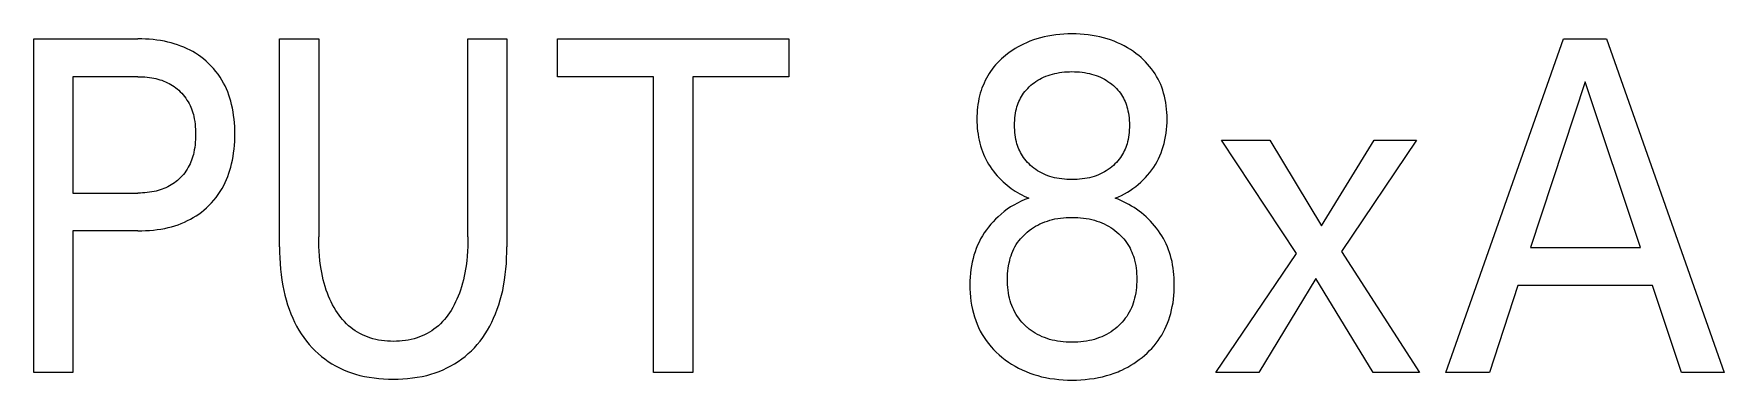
# Model space of a CAD drawing. Extents: x 0 to 420, y 0 to 297.
# Drawn here: x 182.38 to 193.54, y 231.92 to 234.2 of the extents above; entities that cross this region are included whole.
import ezdxf

# ---------------------------------------------------------------- set-up
doc = ezdxf.new("R2010")
doc.units = 0
doc.header["$LTSCALE"] = 23.1
doc.layers.add('10000_FRONT', color=7, linetype='CONTINUOUS')

msp = doc.modelspace()

# ---------------------------------------------------------------- linework, layer by layer
at = {"layer": '10000_FRONT', "color": 7, "linetype": 'CONTINUOUS'}
for p, q in [((189.178, 234.2), (189.151, 234.198)), ((189.205, 234.201), (189.178, 234.2)), ((189.231, 234.201), (189.205, 234.201)), ((189.258, 234.201), (189.231, 234.201)), ((189.285, 234.2), (189.258, 234.201)), ((189.311, 234.198), (189.285, 234.2)), ((182.375, 231.968), (182.375, 234.168)), ((182.375, 234.168), (183.063, 234.168)), ((183.088, 234.168), (183.063, 234.168)), ((183.113, 234.167), (183.088, 234.168)), ((183.138, 234.166), (183.113, 234.167)), ((183.163, 234.163), (183.138, 234.166)), ((183.188, 234.16), (183.163, 234.163)), ((183.213, 234.157), (183.188, 234.16)), ((183.238, 234.152), (183.213, 234.157)), ((183.26, 234.147), (183.238, 234.152)), ((183.282, 234.142), (183.26, 234.147)), ((183.303, 234.136), (183.282, 234.142)), ((183.325, 234.129), (183.303, 234.136)), ((183.346, 234.121), (183.325, 234.129)), ((183.367, 234.113), (183.346, 234.121)), ((183.388, 234.103), (183.367, 234.113)), ((183.407, 234.094), (183.388, 234.103)), ((183.425, 234.084), (183.407, 234.094)), ((183.998, 232.798), (183.998, 234.168)), ((183.998, 234.168), (184.257, 234.168)), ((184.257, 234.168), (184.257, 232.863)), ((185.242, 232.863), (185.242, 234.168)), ((185.242, 234.168), (185.5, 234.168)), ((185.5, 234.168), (185.5, 232.798)), ((185.834, 233.919), (185.834, 234.168)), ((185.834, 234.168), (187.361, 234.168)), ((187.361, 234.168), (187.361, 233.919)), ((188.84, 234.094), (188.823, 234.082)), ((188.857, 234.105), (188.84, 234.094)), ((188.875, 234.115), (188.857, 234.105)), ((188.893, 234.125), (188.875, 234.115)), ((188.912, 234.134), (188.893, 234.125)), ((188.93, 234.143), (188.912, 234.134)), ((188.953, 234.152), (188.93, 234.143)), ((188.977, 234.161), (188.953, 234.152)), ((189, 234.169), (188.977, 234.161)), ((189.024, 234.176), (189, 234.169)), ((189.048, 234.181), (189.024, 234.176)), ((189.072, 234.187), (189.048, 234.181)), ((189.098, 234.191), (189.072, 234.187)), ((189.125, 234.195), (189.098, 234.191)), ((189.151, 234.198), (189.125, 234.195)), ((189.338, 234.195), (189.311, 234.198)), ((189.364, 234.191), (189.338, 234.195)), ((189.391, 234.187), (189.364, 234.191)), ((189.415, 234.181), (189.391, 234.187)), ((189.439, 234.176), (189.415, 234.181)), ((189.463, 234.169), (189.439, 234.176)), ((189.486, 234.161), (189.463, 234.169)), ((189.51, 234.152), (189.486, 234.161)), ((189.532, 234.143), (189.51, 234.152)), ((189.554, 234.133), (189.532, 234.143)), ((189.576, 234.122), (189.554, 234.133)), ((189.597, 234.11), (189.576, 234.122)), ((189.617, 234.098), (189.597, 234.11)), ((189.637, 234.084), (189.617, 234.098)), ((191.701, 231.968), (192.478, 234.168)), ((192.478, 234.168), (192.762, 234.168)), ((192.762, 234.168), (193.538, 231.968)), ((183.444, 234.073), (183.425, 234.084)), ((183.462, 234.061), (183.444, 234.073)), ((183.479, 234.049), (183.462, 234.061)), ((183.496, 234.036), (183.479, 234.049)), ((183.513, 234.022), (183.496, 234.036)), ((183.53, 234.006), (183.513, 234.022)), ((183.547, 233.989), (183.53, 234.006)), ((183.563, 233.972), (183.547, 233.989)), ((188.716, 233.983), (188.704, 233.969)), ((188.727, 233.997), (188.716, 233.983)), ((188.739, 234.01), (188.727, 233.997)), ((188.752, 234.023), (188.739, 234.01)), ((188.765, 234.036), (188.752, 234.023)), ((188.778, 234.048), (188.765, 234.036)), ((188.792, 234.059), (188.778, 234.048)), ((188.806, 234.07), (188.792, 234.059)), ((188.823, 234.082), (188.806, 234.07)), ((189.656, 234.07), (189.637, 234.084)), ((189.672, 234.058), (189.656, 234.07)), ((189.688, 234.045), (189.672, 234.058)), ((189.703, 234.031), (189.688, 234.045)), ((189.717, 234.017), (189.703, 234.031)), ((189.731, 234.002), (189.717, 234.017)), ((189.744, 233.987), (189.731, 234.002)), ((189.757, 233.971), (189.744, 233.987)), ((182.634, 233.919), (182.634, 233.152)), ((183.063, 233.919), (182.634, 233.919)), ((183.063, 233.919), (183.078, 233.919)), ((183.078, 233.919), (183.094, 233.918)), ((183.094, 233.918), (183.109, 233.917)), ((183.109, 233.917), (183.124, 233.916)), ((183.124, 233.916), (183.139, 233.914)), ((183.139, 233.914), (183.154, 233.912)), ((183.154, 233.912), (183.169, 233.909)), ((183.169, 233.909), (183.182, 233.906)), ((183.182, 233.906), (183.195, 233.903)), ((183.195, 233.903), (183.208, 233.899)), ((183.208, 233.899), (183.221, 233.895)), ((183.221, 233.895), (183.234, 233.89)), ((183.234, 233.89), (183.246, 233.885)), ((183.246, 233.885), (183.259, 233.879)), ((183.259, 233.879), (183.27, 233.874)), ((183.27, 233.874), (183.281, 233.867)), ((183.281, 233.867), (183.292, 233.861)), ((183.578, 233.954), (183.563, 233.972)), ((183.592, 233.935), (183.578, 233.954)), ((183.606, 233.916), (183.592, 233.935)), ((183.618, 233.896), (183.606, 233.916)), ((183.629, 233.877), (183.618, 233.896)), ((183.639, 233.858), (183.629, 233.877)), ((186.468, 233.919), (185.834, 233.919)), ((186.468, 231.968), (186.468, 233.919)), ((186.727, 233.919), (186.727, 231.968)), ((187.361, 233.919), (186.727, 233.919)), ((188.651, 233.877), (188.644, 233.861)), ((188.658, 233.894), (188.651, 233.877)), ((188.666, 233.909), (188.658, 233.894)), ((188.675, 233.925), (188.666, 233.909)), ((188.684, 233.94), (188.675, 233.925)), ((188.694, 233.954), (188.684, 233.94)), ((188.704, 233.969), (188.694, 233.954)), ((188.959, 233.862), (188.97, 233.871)), ((188.97, 233.871), (188.982, 233.879)), ((188.982, 233.879), (188.993, 233.888)), ((188.993, 233.888), (189.006, 233.896)), ((189.006, 233.896), (189.018, 233.903)), ((189.018, 233.903), (189.031, 233.909)), ((189.031, 233.909), (189.044, 233.916)), ((189.044, 233.916), (189.058, 233.922)), ((189.058, 233.922), (189.073, 233.927)), ((189.073, 233.927), (189.087, 233.932)), ((189.087, 233.932), (189.102, 233.936)), ((189.102, 233.936), (189.117, 233.94)), ((189.117, 233.94), (189.131, 233.943)), ((189.131, 233.943), (189.148, 233.946)), ((189.148, 233.946), (189.165, 233.948)), ((189.165, 233.948), (189.181, 233.95)), ((189.181, 233.95), (189.198, 233.951)), ((189.198, 233.951), (189.215, 233.951)), ((189.215, 233.951), (189.231, 233.952)), ((189.231, 233.952), (189.248, 233.951)), ((189.248, 233.951), (189.265, 233.951)), ((189.265, 233.951), (189.282, 233.95)), ((189.282, 233.95), (189.298, 233.948)), ((189.298, 233.948), (189.315, 233.946)), ((189.315, 233.946), (189.331, 233.943)), ((189.331, 233.943), (189.346, 233.94)), ((189.346, 233.94), (189.361, 233.936)), ((189.361, 233.936), (189.376, 233.932)), ((189.376, 233.932), (189.39, 233.927)), ((189.39, 233.927), (189.405, 233.922)), ((189.405, 233.922), (189.419, 233.916)), ((189.419, 233.916), (189.432, 233.909)), ((189.432, 233.909), (189.445, 233.903)), ((189.445, 233.903), (189.457, 233.896)), ((189.457, 233.896), (189.469, 233.888)), ((189.469, 233.888), (189.481, 233.879)), ((189.481, 233.879), (189.493, 233.871)), ((189.493, 233.871), (189.495, 233.869)), ((189.495, 233.869), (189.505, 233.86)), ((189.769, 233.954), (189.757, 233.971)), ((189.78, 233.938), (189.769, 233.954)), ((189.79, 233.921), (189.78, 233.938)), ((189.8, 233.903), (189.79, 233.921)), ((189.809, 233.886), (189.8, 233.903)), ((189.817, 233.867), (189.809, 233.886)), ((189.824, 233.849), (189.817, 233.867)), ((192.621, 233.885), (192.259, 232.792)), ((192.985, 232.792), (192.621, 233.885)), ((183.292, 233.861), (183.303, 233.854)), ((183.303, 233.854), (183.313, 233.846)), ((183.313, 233.846), (183.323, 233.838)), ((183.323, 233.838), (183.333, 233.83)), ((183.333, 233.83), (183.343, 233.82)), ((183.343, 233.82), (183.353, 233.81)), ((183.353, 233.81), (183.362, 233.8)), ((183.362, 233.8), (183.371, 233.789)), ((183.371, 233.789), (183.38, 233.777)), ((183.38, 233.777), (183.387, 233.765)), ((183.387, 233.765), (183.395, 233.753)), ((183.395, 233.753), (183.401, 233.742)), ((183.648, 233.838), (183.639, 233.858)), ((183.656, 233.818), (183.648, 233.838)), ((183.664, 233.798), (183.656, 233.818)), ((183.67, 233.777), (183.664, 233.798)), ((183.676, 233.757), (183.67, 233.777)), ((183.682, 233.736), (183.676, 233.757)), ((188.613, 233.755), (188.61, 233.736)), ((188.617, 233.774), (188.613, 233.755)), ((188.621, 233.792), (188.617, 233.774)), ((188.626, 233.811), (188.621, 233.792)), ((188.632, 233.828), (188.626, 233.811)), ((188.637, 233.845), (188.632, 233.828)), ((188.644, 233.861), (188.637, 233.845)), ((188.876, 233.744), (188.881, 233.755)), ((188.881, 233.755), (188.886, 233.767)), ((188.886, 233.767), (188.892, 233.778)), ((188.892, 233.778), (188.898, 233.788)), ((188.898, 233.788), (188.904, 233.799)), ((188.904, 233.799), (188.912, 233.81)), ((188.912, 233.81), (188.921, 233.821)), ((188.921, 233.821), (188.93, 233.832)), ((188.93, 233.832), (188.939, 233.842)), ((188.939, 233.842), (188.949, 233.852)), ((188.949, 233.852), (188.959, 233.862)), ((189.505, 233.86), (189.515, 233.851)), ((189.515, 233.851), (189.525, 233.841)), ((189.525, 233.841), (189.534, 233.831)), ((189.534, 233.831), (189.543, 233.821)), ((189.543, 233.821), (189.551, 233.81)), ((189.551, 233.81), (189.558, 233.799)), ((189.558, 233.799), (189.565, 233.788)), ((189.565, 233.788), (189.571, 233.778)), ((189.571, 233.778), (189.577, 233.767)), ((189.577, 233.767), (189.582, 233.755)), ((189.582, 233.755), (189.586, 233.744)), ((189.831, 233.83), (189.824, 233.849)), ((189.836, 233.811), (189.831, 233.83)), ((189.842, 233.79), (189.836, 233.811)), ((189.847, 233.769), (189.842, 233.79)), ((189.851, 233.748), (189.847, 233.769)), ((183.401, 233.742), (183.407, 233.73)), ((183.407, 233.73), (183.412, 233.718)), ((183.412, 233.718), (183.417, 233.706)), ((183.417, 233.706), (183.421, 233.694)), ((183.421, 233.694), (183.425, 233.681)), ((183.425, 233.681), (183.429, 233.669)), ((183.429, 233.669), (183.432, 233.656)), ((183.432, 233.656), (183.435, 233.64)), ((183.687, 233.712), (183.682, 233.736)), ((183.691, 233.688), (183.687, 233.712)), ((183.695, 233.664), (183.691, 233.688)), ((183.698, 233.639), (183.695, 233.664)), ((188.605, 233.678), (188.604, 233.659)), ((188.604, 233.659), (188.604, 233.64)), ((188.606, 233.698), (188.605, 233.678)), ((188.608, 233.717), (188.606, 233.698)), ((188.61, 233.736), (188.608, 233.717)), ((188.853, 233.631), (188.854, 233.647)), ((188.854, 233.647), (188.856, 233.662)), ((188.856, 233.662), (188.858, 233.678)), ((188.858, 233.678), (188.861, 233.693)), ((188.861, 233.693), (188.865, 233.708)), ((188.865, 233.708), (188.868, 233.72)), ((188.868, 233.72), (188.872, 233.732)), ((188.872, 233.732), (188.876, 233.744)), ((189.586, 233.744), (189.591, 233.732)), ((189.591, 233.732), (189.594, 233.72)), ((189.594, 233.72), (189.598, 233.708)), ((189.598, 233.708), (189.601, 233.693)), ((189.601, 233.693), (189.604, 233.678)), ((189.604, 233.678), (189.607, 233.662)), ((189.607, 233.662), (189.609, 233.647)), ((189.609, 233.647), (189.61, 233.631)), ((189.854, 233.726), (189.851, 233.748)), ((189.856, 233.705), (189.854, 233.726)), ((189.858, 233.683), (189.856, 233.705)), ((189.859, 233.662), (189.858, 233.683)), ((189.859, 233.64), (189.859, 233.662)), ((183.435, 233.64), (183.438, 233.623)), ((183.438, 233.623), (183.44, 233.606)), ((183.44, 233.606), (183.442, 233.589)), ((183.442, 233.589), (183.443, 233.572)), ((183.443, 233.572), (183.444, 233.555)), ((183.444, 233.555), (183.444, 233.539)), ((183.444, 233.539), (183.444, 233.521)), ((183.7, 233.615), (183.698, 233.639)), ((183.702, 233.591), (183.7, 233.615)), ((183.703, 233.566), (183.702, 233.591)), ((183.703, 233.542), (183.703, 233.566)), ((183.703, 233.517), (183.703, 233.542)), ((188.604, 233.64), (188.604, 233.62)), ((188.604, 233.62), (188.605, 233.599)), ((188.605, 233.599), (188.606, 233.579)), ((188.606, 233.579), (188.608, 233.559)), ((188.608, 233.559), (188.611, 233.539)), ((188.611, 233.539), (188.614, 233.519)), ((188.852, 233.615), (188.853, 233.631)), ((188.852, 233.599), (188.852, 233.615)), ((188.852, 233.583), (188.852, 233.599)), ((188.853, 233.568), (188.852, 233.583)), ((188.854, 233.552), (188.853, 233.568)), ((188.856, 233.536), (188.854, 233.552)), ((188.858, 233.52), (188.856, 233.536)), ((189.607, 233.536), (189.605, 233.52)), ((189.609, 233.552), (189.607, 233.536)), ((189.61, 233.568), (189.609, 233.552)), ((189.61, 233.631), (189.611, 233.615)), ((189.611, 233.583), (189.61, 233.568)), ((189.611, 233.615), (189.611, 233.599)), ((189.611, 233.599), (189.611, 233.583)), ((189.849, 233.525), (189.853, 233.547)), ((189.853, 233.547), (189.856, 233.57)), ((189.856, 233.57), (189.858, 233.593)), ((189.858, 233.593), (189.859, 233.617)), ((189.859, 233.617), (189.859, 233.64)), ((183.432, 233.42), (183.429, 233.407)), ((183.435, 233.437), (183.432, 233.42)), ((183.438, 233.453), (183.435, 233.437)), ((183.44, 233.47), (183.438, 233.453)), ((183.442, 233.487), (183.44, 233.47)), ((183.443, 233.504), (183.442, 233.487)), ((183.444, 233.521), (183.443, 233.504)), ((183.692, 233.393), (183.695, 233.418)), ((183.695, 233.418), (183.698, 233.442)), ((183.698, 233.442), (183.7, 233.467)), ((183.7, 233.467), (183.702, 233.492)), ((183.702, 233.492), (183.703, 233.517)), ((188.614, 233.519), (188.618, 233.5)), ((188.618, 233.5), (188.623, 233.48)), ((188.623, 233.48), (188.628, 233.462)), ((188.628, 233.462), (188.634, 233.444)), ((188.634, 233.444), (188.64, 233.426)), ((188.64, 233.426), (188.647, 233.409)), ((188.861, 233.505), (188.858, 233.52)), ((188.865, 233.489), (188.861, 233.505)), ((188.868, 233.477), (188.865, 233.489)), ((188.872, 233.465), (188.868, 233.477)), ((188.876, 233.453), (188.872, 233.465)), ((188.881, 233.442), (188.876, 233.453)), ((188.886, 233.43), (188.881, 233.442)), ((188.891, 233.419), (188.886, 233.43)), ((188.897, 233.408), (188.891, 233.419)), ((189.571, 233.419), (189.565, 233.408)), ((189.577, 233.43), (189.571, 233.419)), ((189.582, 233.442), (189.577, 233.43)), ((189.587, 233.453), (189.582, 233.442)), ((189.591, 233.465), (189.587, 233.453)), ((189.595, 233.477), (189.591, 233.465)), ((189.598, 233.489), (189.595, 233.477)), ((189.602, 233.505), (189.598, 233.489)), ((189.605, 233.52), (189.602, 233.505)), ((189.812, 233.398), (189.82, 233.418)), ((189.82, 233.418), (189.827, 233.438)), ((189.827, 233.438), (189.834, 233.459)), ((189.834, 233.459), (189.84, 233.479)), ((189.84, 233.479), (189.845, 233.502)), ((189.845, 233.502), (189.849, 233.525)), ((190.713, 232.753), (190.218, 233.501)), ((190.218, 233.501), (190.537, 233.501)), ((190.537, 233.501), (190.879, 232.935)), ((190.879, 232.935), (191.227, 233.501)), ((191.506, 233.501), (191.011, 232.767)), ((191.227, 233.501), (191.506, 233.501)), ((183.388, 233.309), (183.38, 233.297)), ((183.395, 233.322), (183.388, 233.309)), ((183.401, 233.333), (183.395, 233.322)), ((183.407, 233.345), (183.401, 233.333)), ((183.412, 233.357), (183.407, 233.345)), ((183.417, 233.369), (183.412, 233.357)), ((183.421, 233.382), (183.417, 233.369)), ((183.425, 233.394), (183.421, 233.382)), ((183.429, 233.407), (183.425, 233.394)), ((183.671, 233.302), (183.677, 233.323)), ((183.677, 233.323), (183.682, 233.345)), ((183.682, 233.345), (183.687, 233.369)), ((183.687, 233.369), (183.692, 233.393)), ((188.647, 233.409), (188.654, 233.392)), ((188.654, 233.392), (188.663, 233.375)), ((188.663, 233.375), (188.671, 233.358)), ((188.671, 233.358), (188.681, 233.342)), ((188.681, 233.342), (188.691, 233.326)), ((188.691, 233.326), (188.702, 233.31)), ((188.702, 233.31), (188.713, 233.295)), ((188.904, 233.398), (188.897, 233.408)), ((188.912, 233.386), (188.904, 233.398)), ((188.92, 233.375), (188.912, 233.386)), ((188.929, 233.364), (188.92, 233.375)), ((188.938, 233.354), (188.929, 233.364)), ((188.948, 233.344), (188.938, 233.354)), ((188.958, 233.334), (188.948, 233.344)), ((188.969, 233.325), (188.958, 233.334)), ((188.98, 233.316), (188.969, 233.325)), ((188.992, 233.307), (188.98, 233.316)), ((189.004, 233.299), (188.992, 233.307)), ((189.471, 233.307), (189.458, 233.299)), ((189.483, 233.316), (189.471, 233.307)), ((189.494, 233.325), (189.483, 233.316)), ((189.505, 233.334), (189.494, 233.325)), ((189.515, 233.344), (189.505, 233.334)), ((189.525, 233.354), (189.515, 233.344)), ((189.534, 233.364), (189.525, 233.354)), ((189.543, 233.375), (189.534, 233.364)), ((189.551, 233.386), (189.543, 233.375)), ((189.559, 233.398), (189.551, 233.386)), ((189.565, 233.408), (189.559, 233.398)), ((189.758, 233.304), (189.771, 233.322)), ((189.771, 233.322), (189.782, 233.34)), ((189.782, 233.34), (189.793, 233.359)), ((189.793, 233.359), (189.803, 233.378)), ((189.803, 233.378), (189.812, 233.398)), ((183.271, 233.199), (183.26, 233.193)), ((183.283, 233.205), (183.271, 233.199)), ((183.294, 233.212), (183.283, 233.205)), ((183.304, 233.219), (183.294, 233.212)), ((183.315, 233.227), (183.304, 233.219)), ((183.325, 233.235), (183.315, 233.227)), ((183.334, 233.244), (183.325, 233.235)), ((183.344, 233.254), (183.334, 233.244)), ((183.354, 233.264), (183.344, 233.254)), ((183.363, 233.275), (183.354, 233.264)), ((183.372, 233.286), (183.363, 233.275)), ((183.38, 233.297), (183.372, 233.286)), ((183.619, 233.182), (183.63, 233.201)), ((183.63, 233.201), (183.64, 233.221)), ((183.64, 233.221), (183.649, 233.241)), ((183.649, 233.241), (183.657, 233.261)), ((183.657, 233.261), (183.664, 233.282)), ((183.664, 233.282), (183.671, 233.302)), ((188.713, 233.295), (188.725, 233.28)), ((188.725, 233.28), (188.737, 233.266)), ((188.737, 233.266), (188.75, 233.252)), ((188.75, 233.252), (188.763, 233.238)), ((188.763, 233.238), (188.777, 233.225)), ((188.777, 233.225), (188.79, 233.214)), ((188.79, 233.214), (188.803, 233.203)), ((188.803, 233.203), (188.816, 233.192)), ((189.017, 233.292), (189.004, 233.299)), ((189.03, 233.285), (189.017, 233.292)), ((189.043, 233.278), (189.03, 233.285)), ((189.057, 233.272), (189.043, 233.278)), ((189.072, 233.266), (189.057, 233.272)), ((189.086, 233.262), (189.072, 233.266)), ((189.101, 233.257), (189.086, 233.262)), ((189.116, 233.253), (189.101, 233.257)), ((189.131, 233.25), (189.116, 233.253)), ((189.147, 233.247), (189.131, 233.25)), ((189.164, 233.245), (189.147, 233.247)), ((189.181, 233.243), (189.164, 233.245)), ((189.198, 233.242), (189.181, 233.243)), ((189.215, 233.241), (189.198, 233.242)), ((189.231, 233.241), (189.215, 233.241)), ((189.248, 233.241), (189.231, 233.241)), ((189.265, 233.242), (189.248, 233.241)), ((189.282, 233.243), (189.265, 233.242)), ((189.299, 233.245), (189.282, 233.243)), ((189.316, 233.247), (189.299, 233.245)), ((189.332, 233.25), (189.316, 233.247)), ((189.347, 233.253), (189.332, 233.25)), ((189.362, 233.257), (189.347, 233.253)), ((189.377, 233.262), (189.362, 233.257)), ((189.391, 233.266), (189.377, 233.262)), ((189.406, 233.272), (189.391, 233.266)), ((189.42, 233.278), (189.406, 233.272)), ((189.433, 233.285), (189.42, 233.278)), ((189.446, 233.292), (189.433, 233.285)), ((189.458, 233.299), (189.446, 233.292)), ((189.634, 233.181), (189.652, 233.195)), ((189.652, 233.195), (189.669, 233.209)), ((189.669, 233.209), (189.686, 233.224)), ((189.686, 233.224), (189.702, 233.239)), ((189.702, 233.239), (189.717, 233.254)), ((189.717, 233.254), (189.731, 233.27)), ((189.731, 233.27), (189.745, 233.287)), ((189.745, 233.287), (189.758, 233.304)), ((182.634, 233.152), (183.063, 233.152)), ((183.079, 233.152), (183.063, 233.152)), ((183.094, 233.153), (183.079, 233.152)), ((183.109, 233.154), (183.094, 233.153)), ((183.124, 233.155), (183.109, 233.154)), ((183.14, 233.157), (183.124, 233.155)), ((183.155, 233.159), (183.14, 233.157)), ((183.17, 233.162), (183.155, 233.159)), ((183.183, 233.165), (183.17, 233.162)), ((183.196, 233.168), (183.183, 233.165)), ((183.209, 233.172), (183.196, 233.168)), ((183.222, 233.177), (183.209, 233.172)), ((183.235, 233.182), (183.222, 233.177)), ((183.248, 233.187), (183.235, 233.182)), ((183.26, 233.193), (183.248, 233.187)), ((183.532, 233.07), (183.549, 233.087)), ((183.549, 233.087), (183.565, 233.105)), ((183.565, 233.105), (183.58, 233.123)), ((183.58, 233.123), (183.594, 233.142)), ((183.594, 233.142), (183.607, 233.162)), ((183.607, 233.162), (183.619, 233.182)), ((188.816, 233.192), (188.83, 233.182)), ((188.83, 233.182), (188.843, 233.173)), ((188.843, 233.173), (188.857, 233.164)), ((188.871, 233.086), (188.848, 233.073)), ((188.857, 233.164), (188.871, 233.155)), ((188.871, 233.155), (188.886, 233.147)), ((188.896, 233.098), (188.871, 233.086)), ((188.886, 233.147), (188.901, 233.139)), ((188.921, 233.109), (188.896, 233.098)), ((188.901, 233.139), (188.915, 233.132)), ((188.915, 233.132), (188.931, 233.125)), ((188.946, 233.119), (188.921, 233.109)), ((188.931, 233.125), (188.946, 233.119)), ((189.517, 233.118), (189.538, 233.126)), ((189.536, 233.111), (189.517, 233.118)), ((189.554, 233.103), (189.536, 233.111)), ((189.538, 233.126), (189.558, 233.136)), ((189.572, 233.095), (189.554, 233.103)), ((189.558, 233.136), (189.578, 233.146)), ((189.59, 233.086), (189.572, 233.095)), ((189.578, 233.146), (189.597, 233.157)), ((189.607, 233.076), (189.59, 233.086)), ((189.597, 233.157), (189.616, 233.169)), ((189.616, 233.169), (189.634, 233.181)), ((183.39, 232.97), (183.41, 232.979)), ((183.41, 232.979), (183.428, 232.99)), ((183.428, 232.99), (183.447, 233.001)), ((183.447, 233.001), (183.465, 233.013)), ((183.465, 233.013), (183.482, 233.026)), ((183.482, 233.026), (183.499, 233.04)), ((183.499, 233.04), (183.515, 233.054)), ((183.515, 233.054), (183.532, 233.07)), ((188.726, 232.98), (188.71, 232.963)), ((188.743, 232.996), (188.726, 232.98)), ((188.763, 233.013), (188.743, 232.996)), ((188.783, 233.03), (188.763, 233.013)), ((188.804, 233.045), (188.783, 233.03)), ((188.826, 233.06), (188.804, 233.045)), ((188.848, 233.073), (188.826, 233.06)), ((189.069, 232.967), (189.085, 232.972)), ((189.085, 232.972), (189.102, 232.977)), ((189.102, 232.977), (189.119, 232.981)), ((189.119, 232.981), (189.137, 232.984)), ((189.137, 232.984), (189.156, 232.987)), ((189.156, 232.987), (189.175, 232.989)), ((189.175, 232.989), (189.194, 232.99)), ((189.194, 232.99), (189.213, 232.991)), ((189.213, 232.991), (189.231, 232.991)), ((189.231, 232.991), (189.25, 232.991)), ((189.25, 232.991), (189.269, 232.99)), ((189.269, 232.99), (189.288, 232.989)), ((189.288, 232.989), (189.307, 232.987)), ((189.307, 232.987), (189.326, 232.984)), ((189.326, 232.984), (189.345, 232.981)), ((189.345, 232.981), (189.362, 232.977)), ((189.362, 232.977), (189.379, 232.972)), ((189.379, 232.972), (189.395, 232.967)), ((189.624, 233.066), (189.607, 233.076)), ((189.641, 233.056), (189.624, 233.066)), ((189.658, 233.045), (189.641, 233.056)), ((189.674, 233.033), (189.658, 233.045)), ((189.69, 233.021), (189.674, 233.033)), ((189.706, 233.008), (189.69, 233.021)), ((189.721, 232.994), (189.706, 233.008)), ((189.736, 232.98), (189.721, 232.994)), ((189.75, 232.966), (189.736, 232.98)), ((182.634, 232.902), (182.634, 231.968)), ((183.063, 232.902), (182.634, 232.902)), ((183.063, 232.902), (183.089, 232.903)), ((183.089, 232.903), (183.114, 232.904)), ((183.114, 232.904), (183.139, 232.905)), ((183.139, 232.905), (183.165, 232.908)), ((183.165, 232.908), (183.19, 232.911)), ((183.19, 232.911), (183.215, 232.914)), ((183.215, 232.914), (183.24, 232.919)), ((183.24, 232.919), (183.262, 232.924)), ((183.262, 232.924), (183.284, 232.93)), ((183.284, 232.93), (183.306, 232.936)), ((183.306, 232.936), (183.328, 232.943)), ((183.328, 232.943), (183.349, 232.951)), ((183.349, 232.951), (183.37, 232.96)), ((183.37, 232.96), (183.39, 232.97)), ((184.257, 232.832), (184.257, 232.863)), ((185.242, 232.863), (185.242, 232.832)), ((188.64, 232.87), (188.628, 232.85)), ((188.652, 232.89), (188.64, 232.87)), ((188.666, 232.909), (188.652, 232.89)), ((188.68, 232.928), (188.666, 232.909)), ((188.695, 232.946), (188.68, 232.928)), ((188.71, 232.963), (188.695, 232.946)), ((188.891, 232.85), (188.902, 232.862)), ((188.902, 232.862), (188.913, 232.873)), ((188.913, 232.873), (188.924, 232.884)), ((188.924, 232.884), (188.936, 232.895)), ((188.936, 232.895), (188.949, 232.905)), ((188.949, 232.905), (188.963, 232.915)), ((188.963, 232.915), (188.977, 232.924)), ((188.977, 232.924), (188.991, 232.933)), ((188.991, 232.933), (189.006, 232.941)), ((189.006, 232.941), (189.02, 232.948)), ((189.02, 232.948), (189.036, 232.955)), ((189.036, 232.955), (189.052, 232.962)), ((189.052, 232.962), (189.069, 232.967)), ((189.395, 232.967), (189.412, 232.962)), ((189.412, 232.962), (189.428, 232.955)), ((189.428, 232.955), (189.444, 232.948)), ((189.444, 232.948), (189.459, 232.941)), ((189.459, 232.941), (189.473, 232.933)), ((189.473, 232.933), (189.487, 232.924)), ((189.487, 232.924), (189.501, 232.915)), ((189.501, 232.915), (189.515, 232.905)), ((189.515, 232.905), (189.528, 232.895)), ((189.528, 232.895), (189.54, 232.884)), ((189.54, 232.884), (189.551, 232.873)), ((189.551, 232.873), (189.562, 232.862)), ((189.562, 232.862), (189.573, 232.85)), ((189.764, 232.951), (189.75, 232.966)), ((189.777, 232.936), (189.764, 232.951)), ((189.79, 232.92), (189.777, 232.936)), ((189.802, 232.903), (189.79, 232.92)), ((189.814, 232.886), (189.802, 232.903)), ((189.824, 232.869), (189.814, 232.886)), ((189.835, 232.852), (189.824, 232.869)), ((183.998, 232.798), (183.998, 232.761)), ((183.998, 232.761), (184, 232.724)), ((184.258, 232.8), (184.257, 232.832)), ((184.26, 232.768), (184.258, 232.8)), ((184.262, 232.737), (184.26, 232.768)), ((185.239, 232.768), (185.237, 232.736)), ((185.241, 232.8), (185.239, 232.768)), ((185.242, 232.832), (185.241, 232.8)), ((185.498, 232.724), (185.499, 232.761)), ((185.499, 232.761), (185.5, 232.798)), ((188.591, 232.765), (188.584, 232.743)), ((188.599, 232.787), (188.591, 232.765)), ((188.608, 232.808), (188.599, 232.787)), ((188.618, 232.829), (188.608, 232.808)), ((188.628, 232.85), (188.618, 232.829)), ((188.829, 232.739), (188.835, 232.754)), ((188.835, 232.754), (188.841, 232.769)), ((188.841, 232.769), (188.848, 232.784)), ((188.848, 232.784), (188.855, 232.798)), ((188.855, 232.798), (188.863, 232.812)), ((188.863, 232.812), (188.872, 232.825)), ((188.872, 232.825), (188.882, 232.838)), ((188.882, 232.838), (188.891, 232.85)), ((189.573, 232.85), (189.583, 232.838)), ((189.583, 232.838), (189.592, 232.825)), ((189.592, 232.825), (189.601, 232.812)), ((189.601, 232.812), (189.608, 232.8)), ((189.608, 232.8), (189.615, 232.788)), ((189.615, 232.788), (189.621, 232.775)), ((189.621, 232.775), (189.627, 232.762)), ((189.627, 232.762), (189.632, 232.749)), ((189.632, 232.749), (189.637, 232.736)), ((189.844, 232.834), (189.835, 232.852)), ((189.853, 232.816), (189.844, 232.834)), ((189.861, 232.797), (189.853, 232.816)), ((189.868, 232.778), (189.861, 232.797)), ((189.875, 232.759), (189.868, 232.778)), ((189.881, 232.74), (189.875, 232.759)), ((190.182, 231.968), (190.713, 232.753)), ((191.011, 232.767), (191.527, 231.968)), ((192.259, 232.792), (192.985, 232.792)), ((184, 232.724), (184.002, 232.687)), ((184.002, 232.687), (184.005, 232.651)), ((184.005, 232.651), (184.009, 232.614)), ((184.265, 232.705), (184.262, 232.737)), ((184.269, 232.674), (184.265, 232.705)), ((184.273, 232.65), (184.269, 232.674)), ((184.277, 232.627), (184.273, 232.65)), ((185.226, 232.65), (185.222, 232.626)), ((185.23, 232.673), (185.226, 232.65)), ((185.234, 232.705), (185.23, 232.673)), ((185.237, 232.736), (185.234, 232.705)), ((185.489, 232.614), (185.493, 232.651)), ((185.493, 232.651), (185.496, 232.687)), ((185.496, 232.687), (185.498, 232.724)), ((188.563, 232.648), (188.561, 232.623)), ((188.567, 232.672), (188.563, 232.648)), ((188.572, 232.697), (188.567, 232.672)), ((188.578, 232.721), (188.572, 232.697)), ((188.584, 232.743), (188.578, 232.721)), ((188.806, 232.62), (188.808, 232.638)), ((188.808, 232.638), (188.81, 232.656)), ((188.81, 232.656), (188.812, 232.673)), ((188.812, 232.673), (188.816, 232.691)), ((188.816, 232.691), (188.82, 232.708)), ((188.82, 232.708), (188.824, 232.724)), ((188.824, 232.724), (188.829, 232.739)), ((189.637, 232.736), (189.641, 232.722)), ((189.641, 232.722), (189.645, 232.709)), ((189.645, 232.709), (189.649, 232.691)), ((189.649, 232.691), (189.652, 232.674)), ((189.652, 232.674), (189.655, 232.656)), ((189.655, 232.656), (189.657, 232.638)), ((189.657, 232.638), (189.658, 232.62)), ((189.887, 232.721), (189.881, 232.74)), ((189.892, 232.7), (189.887, 232.721)), ((189.896, 232.678), (189.892, 232.7)), ((189.899, 232.657), (189.896, 232.678)), ((189.902, 232.635), (189.899, 232.657)), ((184.009, 232.614), (184.014, 232.578)), ((184.014, 232.578), (184.02, 232.541)), ((184.02, 232.541), (184.026, 232.51)), ((184.282, 232.604), (184.277, 232.627)), ((184.287, 232.58), (184.282, 232.604)), ((184.293, 232.557), (184.287, 232.58)), ((184.299, 232.535), (184.293, 232.557)), ((184.307, 232.512), (184.299, 232.535)), ((185.2, 232.534), (185.193, 232.511)), ((185.207, 232.557), (185.2, 232.534)), ((185.212, 232.58), (185.207, 232.557)), ((185.218, 232.603), (185.212, 232.58)), ((185.222, 232.626), (185.218, 232.603)), ((185.472, 232.51), (185.478, 232.541)), ((185.478, 232.541), (185.484, 232.578)), ((185.484, 232.578), (185.489, 232.614)), ((188.559, 232.598), (188.557, 232.573)), ((188.557, 232.573), (188.557, 232.548)), ((188.557, 232.548), (188.557, 232.521)), ((188.561, 232.623), (188.559, 232.598)), ((188.805, 232.602), (188.806, 232.62)), ((188.805, 232.584), (188.805, 232.602)), ((188.805, 232.566), (188.805, 232.584)), ((188.806, 232.548), (188.805, 232.566)), ((188.807, 232.53), (188.806, 232.548)), ((188.809, 232.511), (188.807, 232.53)), ((189.657, 232.53), (189.655, 232.511)), ((189.658, 232.548), (189.657, 232.53)), ((189.658, 232.62), (189.659, 232.602)), ((189.659, 232.566), (189.658, 232.548)), ((189.659, 232.602), (189.659, 232.584)), ((189.659, 232.584), (189.659, 232.566)), ((189.904, 232.614), (189.902, 232.635)), ((189.906, 232.592), (189.904, 232.614)), ((189.907, 232.57), (189.906, 232.592)), ((189.906, 232.5), (189.907, 232.524)), ((189.907, 232.548), (189.907, 232.57)), ((189.907, 232.524), (189.907, 232.548)), ((190.842, 232.589), (190.466, 231.968)), ((191.22, 231.968), (190.842, 232.589)), ((192.176, 232.542), (191.988, 231.968)), ((193.066, 232.542), (192.176, 232.542)), ((193.257, 231.968), (193.066, 232.542)), ((184.026, 232.51), (184.033, 232.478)), ((184.033, 232.478), (184.042, 232.447)), ((184.042, 232.447), (184.051, 232.416)), ((184.051, 232.416), (184.061, 232.386)), ((184.314, 232.492), (184.307, 232.512)), ((184.322, 232.473), (184.314, 232.492)), ((184.33, 232.453), (184.322, 232.473)), ((184.339, 232.434), (184.33, 232.453)), ((184.348, 232.415), (184.339, 232.434)), ((184.358, 232.397), (184.348, 232.415)), ((185.152, 232.415), (185.142, 232.397)), ((185.161, 232.434), (185.152, 232.415)), ((185.17, 232.453), (185.161, 232.434)), ((185.178, 232.472), (185.17, 232.453)), ((185.186, 232.492), (185.178, 232.472)), ((185.193, 232.511), (185.186, 232.492)), ((185.436, 232.386), (185.447, 232.416)), ((185.447, 232.416), (185.456, 232.447)), ((185.456, 232.447), (185.464, 232.478)), ((185.464, 232.478), (185.472, 232.51)), ((188.557, 232.521), (188.559, 232.494)), ((188.559, 232.494), (188.561, 232.466)), ((188.561, 232.466), (188.564, 232.439)), ((188.564, 232.439), (188.568, 232.412)), ((188.812, 232.493), (188.809, 232.511)), ((188.815, 232.475), (188.812, 232.493)), ((188.819, 232.458), (188.815, 232.475)), ((188.824, 232.442), (188.819, 232.458)), ((188.828, 232.426), (188.824, 232.442)), ((188.834, 232.411), (188.828, 232.426)), ((189.636, 232.426), (189.63, 232.411)), ((189.64, 232.442), (189.636, 232.426)), ((189.645, 232.458), (189.64, 232.442)), ((189.649, 232.475), (189.645, 232.458)), ((189.652, 232.493), (189.649, 232.475)), ((189.655, 232.511), (189.652, 232.493)), ((189.894, 232.405), (189.899, 232.428)), ((189.899, 232.428), (189.902, 232.452)), ((189.902, 232.452), (189.904, 232.476)), ((189.904, 232.476), (189.906, 232.5)), ((184.061, 232.386), (184.073, 232.356)), ((184.073, 232.356), (184.085, 232.326)), ((184.085, 232.326), (184.098, 232.3)), ((184.369, 232.378), (184.358, 232.397)), ((184.38, 232.363), (184.369, 232.378)), ((184.391, 232.347), (184.38, 232.363)), ((184.402, 232.332), (184.391, 232.347)), ((184.414, 232.318), (184.402, 232.332)), ((184.427, 232.304), (184.414, 232.318)), ((184.44, 232.29), (184.427, 232.304)), ((185.074, 232.304), (185.061, 232.29)), ((185.087, 232.318), (185.074, 232.304)), ((185.098, 232.332), (185.087, 232.318)), ((185.11, 232.347), (185.098, 232.332)), ((185.121, 232.363), (185.11, 232.347)), ((185.131, 232.378), (185.121, 232.363)), ((185.142, 232.397), (185.131, 232.378)), ((185.4, 232.3), (185.412, 232.326)), ((185.412, 232.326), (185.425, 232.356)), ((185.425, 232.356), (185.436, 232.386)), ((188.568, 232.412), (188.574, 232.385)), ((188.574, 232.385), (188.58, 232.359)), ((188.58, 232.359), (188.588, 232.335)), ((188.588, 232.335), (188.596, 232.311)), ((188.596, 232.311), (188.605, 232.288)), ((188.84, 232.396), (188.834, 232.411)), ((188.847, 232.381), (188.84, 232.396)), ((188.854, 232.366), (188.847, 232.381)), ((188.862, 232.352), (188.854, 232.366)), ((188.871, 232.339), (188.862, 232.352)), ((188.88, 232.326), (188.871, 232.339)), ((188.89, 232.313), (188.88, 232.326)), ((188.9, 232.301), (188.89, 232.313)), ((188.911, 232.29), (188.9, 232.301)), ((189.563, 232.301), (189.552, 232.29)), ((189.574, 232.313), (189.563, 232.301)), ((189.583, 232.326), (189.574, 232.313)), ((189.593, 232.339), (189.583, 232.326)), ((189.601, 232.352), (189.593, 232.339)), ((189.61, 232.366), (189.601, 232.352)), ((189.617, 232.381), (189.61, 232.366)), ((189.624, 232.396), (189.617, 232.381)), ((189.63, 232.411), (189.624, 232.396)), ((189.863, 232.295), (189.87, 232.316)), ((189.87, 232.316), (189.877, 232.337)), ((189.877, 232.337), (189.884, 232.358)), ((189.884, 232.358), (189.889, 232.381)), ((189.889, 232.381), (189.894, 232.405)), ((184.098, 232.3), (184.111, 232.274)), ((184.111, 232.274), (184.126, 232.248)), ((184.126, 232.248), (184.142, 232.223)), ((184.142, 232.223), (184.158, 232.199)), ((184.158, 232.199), (184.176, 232.176)), ((184.454, 232.277), (184.44, 232.29)), ((184.468, 232.265), (184.454, 232.277)), ((184.483, 232.254), (184.468, 232.265)), ((184.498, 232.244), (184.483, 232.254)), ((184.513, 232.234), (184.498, 232.244)), ((184.529, 232.225), (184.513, 232.234)), ((184.545, 232.217), (184.529, 232.225)), ((184.561, 232.21), (184.545, 232.217)), ((184.578, 232.203), (184.561, 232.21)), ((184.595, 232.197), (184.578, 232.203)), ((184.614, 232.191), (184.595, 232.197)), ((184.633, 232.187), (184.614, 232.191)), ((184.887, 232.191), (184.868, 232.187)), ((184.906, 232.197), (184.887, 232.191)), ((184.923, 232.203), (184.906, 232.197)), ((184.94, 232.21), (184.923, 232.203)), ((184.956, 232.217), (184.94, 232.21)), ((184.972, 232.225), (184.956, 232.217)), ((184.988, 232.234), (184.972, 232.225)), ((185.003, 232.244), (184.988, 232.234)), ((185.018, 232.254), (185.003, 232.244)), ((185.033, 232.265), (185.018, 232.254)), ((185.047, 232.277), (185.033, 232.265)), ((185.061, 232.29), (185.047, 232.277)), ((185.322, 232.176), (185.34, 232.199)), ((185.34, 232.199), (185.356, 232.223)), ((185.356, 232.223), (185.372, 232.248)), ((185.372, 232.248), (185.386, 232.274)), ((185.386, 232.274), (185.4, 232.3)), ((188.605, 232.288), (188.615, 232.265)), ((188.615, 232.265), (188.626, 232.242)), ((188.626, 232.242), (188.638, 232.22)), ((188.638, 232.22), (188.651, 232.199)), ((188.651, 232.199), (188.665, 232.179)), ((188.922, 232.278), (188.911, 232.29)), ((188.934, 232.268), (188.922, 232.278)), ((188.937, 232.265), (188.934, 232.268)), ((188.949, 232.255), (188.937, 232.265)), ((188.962, 232.245), (188.949, 232.255)), ((188.976, 232.236), (188.962, 232.245)), ((188.989, 232.228), (188.976, 232.236)), ((189.004, 232.22), (188.989, 232.228)), ((189.018, 232.212), (189.004, 232.22)), ((189.034, 232.205), (189.018, 232.212)), ((189.05, 232.199), (189.034, 232.205)), ((189.067, 232.193), (189.05, 232.199)), ((189.083, 232.187), (189.067, 232.193)), ((189.396, 232.193), (189.379, 232.187)), ((189.413, 232.199), (189.396, 232.193)), ((189.429, 232.205), (189.413, 232.199)), ((189.445, 232.212), (189.429, 232.205)), ((189.46, 232.22), (189.445, 232.212)), ((189.474, 232.228), (189.46, 232.22)), ((189.489, 232.237), (189.474, 232.228)), ((189.503, 232.247), (189.489, 232.237)), ((189.516, 232.257), (189.503, 232.247)), ((189.529, 232.268), (189.516, 232.257)), ((189.541, 232.278), (189.529, 232.268)), ((189.552, 232.29), (189.541, 232.278)), ((189.8, 232.18), (189.812, 232.198)), ((189.812, 232.198), (189.824, 232.216)), ((189.824, 232.216), (189.835, 232.236)), ((189.835, 232.236), (189.845, 232.255)), ((189.845, 232.255), (189.854, 232.275)), ((189.854, 232.275), (189.863, 232.295)), ((184.176, 232.176), (184.194, 232.153)), ((184.194, 232.153), (184.213, 232.132)), ((184.213, 232.132), (184.233, 232.112)), ((184.233, 232.112), (184.253, 232.093)), ((184.253, 232.093), (184.275, 232.075)), ((184.652, 232.183), (184.633, 232.187)), ((184.672, 232.18), (184.652, 232.183)), ((184.691, 232.177), (184.672, 232.18)), ((184.711, 232.176), (184.691, 232.177)), ((184.73, 232.175), (184.711, 232.176)), ((184.75, 232.174), (184.73, 232.175)), ((184.77, 232.175), (184.75, 232.174)), ((184.79, 232.175), (184.77, 232.175)), ((184.809, 232.177), (184.79, 232.175)), ((184.829, 232.179), (184.809, 232.177)), ((184.848, 232.183), (184.829, 232.179)), ((184.868, 232.187), (184.848, 232.183)), ((185.223, 232.075), (185.244, 232.093)), ((185.244, 232.093), (185.265, 232.112)), ((185.265, 232.112), (185.285, 232.132)), ((185.285, 232.132), (185.303, 232.153)), ((185.303, 232.153), (185.322, 232.176)), ((188.665, 232.179), (188.68, 232.159)), ((188.68, 232.159), (188.697, 232.139)), ((188.697, 232.139), (188.713, 232.121)), ((188.713, 232.121), (188.731, 232.103)), ((188.731, 232.103), (188.75, 232.086)), ((188.75, 232.086), (188.769, 232.07)), ((189.1, 232.183), (189.083, 232.187)), ((189.117, 232.179), (189.1, 232.183)), ((189.136, 232.176), (189.117, 232.179)), ((189.155, 232.173), (189.136, 232.176)), ((189.174, 232.171), (189.155, 232.173)), ((189.193, 232.169), (189.174, 232.171)), ((189.212, 232.168), (189.193, 232.169)), ((189.231, 232.168), (189.212, 232.168)), ((189.251, 232.168), (189.231, 232.168)), ((189.27, 232.169), (189.251, 232.168)), ((189.289, 232.171), (189.27, 232.169)), ((189.308, 232.173), (189.289, 232.171)), ((189.327, 232.176), (189.308, 232.173)), ((189.346, 232.179), (189.327, 232.176)), ((189.363, 232.183), (189.346, 232.179)), ((189.379, 232.187), (189.363, 232.183)), ((189.694, 232.068), (189.711, 232.082)), ((189.711, 232.082), (189.727, 232.097)), ((189.727, 232.097), (189.743, 232.113)), ((189.743, 232.113), (189.758, 232.128)), ((189.758, 232.128), (189.773, 232.145)), ((189.773, 232.145), (189.787, 232.162)), ((189.787, 232.162), (189.8, 232.18)), ((182.634, 231.968), (182.375, 231.968)), ((184.275, 232.075), (184.297, 232.058)), ((184.297, 232.058), (184.32, 232.041)), ((184.32, 232.041), (184.343, 232.026)), ((184.343, 232.026), (184.368, 232.012)), ((184.368, 232.012), (184.394, 231.999)), ((184.394, 231.999), (184.42, 231.987)), ((184.42, 231.987), (184.446, 231.976)), ((184.446, 231.976), (184.473, 231.966)), ((184.473, 231.966), (184.5, 231.958)), ((184.997, 231.958), (185.025, 231.966)), ((185.025, 231.966), (185.052, 231.976)), ((185.052, 231.976), (185.078, 231.987)), ((185.078, 231.987), (185.104, 231.999)), ((185.104, 231.999), (185.13, 232.012)), ((185.13, 232.012), (185.154, 232.026)), ((185.154, 232.026), (185.178, 232.041)), ((185.178, 232.041), (185.201, 232.058)), ((185.201, 232.058), (185.223, 232.075)), ((186.727, 231.968), (186.468, 231.968)), ((188.769, 232.07), (188.79, 232.053)), ((188.79, 232.053), (188.811, 232.038)), ((188.811, 232.038), (188.833, 232.024)), ((188.833, 232.024), (188.856, 232.01)), ((188.856, 232.01), (188.879, 231.997)), ((188.879, 231.997), (188.903, 231.986)), ((188.903, 231.986), (188.928, 231.975)), ((188.928, 231.975), (188.953, 231.965)), ((189.51, 231.964), (189.536, 231.974)), ((189.536, 231.974), (189.548, 231.98)), ((189.548, 231.98), (189.56, 231.985)), ((189.56, 231.985), (189.581, 231.995)), ((189.581, 231.995), (189.601, 232.005)), ((189.601, 232.005), (189.62, 232.017)), ((189.62, 232.017), (189.639, 232.028)), ((189.639, 232.028), (189.658, 232.041)), ((189.658, 232.041), (189.676, 232.054)), ((189.676, 232.054), (189.694, 232.068)), ((190.466, 231.968), (190.182, 231.968)), ((191.527, 231.968), (191.22, 231.968)), ((191.988, 231.968), (191.701, 231.968)), ((193.538, 231.968), (193.257, 231.968)), ((184.5, 231.958), (184.528, 231.95)), ((184.528, 231.95), (184.559, 231.943)), ((184.559, 231.943), (184.59, 231.937)), ((184.59, 231.937), (184.622, 231.933)), ((184.622, 231.933), (184.653, 231.929)), ((184.653, 231.929), (184.685, 231.927)), ((184.685, 231.927), (184.717, 231.925)), ((184.717, 231.925), (184.749, 231.925)), ((184.749, 231.925), (184.781, 231.925)), ((184.781, 231.925), (184.812, 231.927)), ((184.812, 231.927), (184.844, 231.929)), ((184.844, 231.929), (184.876, 231.933)), ((184.876, 231.933), (184.907, 231.937)), ((184.907, 231.937), (184.939, 231.943)), ((184.939, 231.943), (184.97, 231.95)), ((184.97, 231.95), (184.997, 231.958)), ((188.953, 231.965), (188.979, 231.956)), ((188.979, 231.956), (189.005, 231.948)), ((189.005, 231.948), (189.031, 231.941)), ((189.031, 231.941), (189.057, 231.935)), ((189.057, 231.935), (189.086, 231.93)), ((189.086, 231.93), (189.115, 231.926)), ((189.115, 231.926), (189.144, 231.923)), ((189.144, 231.923), (189.173, 231.92)), ((189.173, 231.92), (189.202, 231.919)), ((189.202, 231.919), (189.231, 231.919)), ((189.231, 231.919), (189.261, 231.919)), ((189.261, 231.919), (189.29, 231.92)), ((189.29, 231.92), (189.319, 231.922)), ((189.319, 231.922), (189.348, 231.926)), ((189.348, 231.926), (189.377, 231.93)), ((189.377, 231.93), (189.406, 231.935)), ((189.406, 231.935), (189.433, 231.941)), ((189.433, 231.941), (189.459, 231.948)), ((189.459, 231.948), (189.485, 231.956)), ((189.485, 231.956), (189.51, 231.964))]:
    msp.add_line(p, q, dxfattribs=at)

doc.saveas('drawing.dxf')
